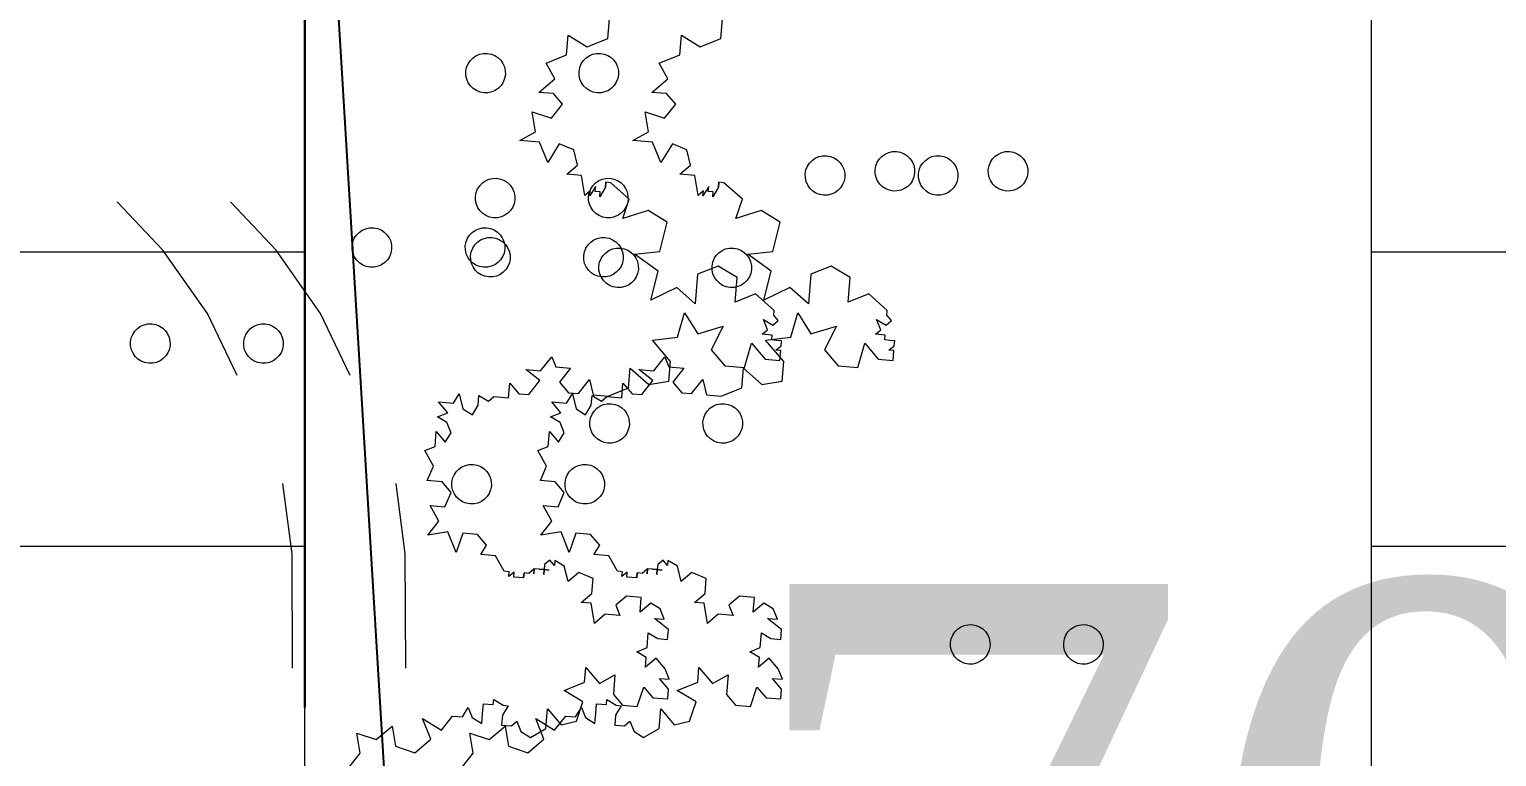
# Model space of a CAD drawing. Header units: metres. Extents: x 0 to 4415, y 1197 to 2590.
# Drawn here: x 1903.82 to 1904.413, y 1312.603 to 1312.897 of the extents above; entities that cross this region are included whole.
import ezdxf

# ---------------------------------------------------------------- set-up
doc = ezdxf.new("R2010")
doc.units = ezdxf.units.M
doc.linetypes.add('CACHE2', pattern=[4.7625, 3.175, -1.5875])
doc.linetypes.add('CONTINU', pattern=[0])
doc.layers.get('DEFPOINTS').update_dxf_attribs({"lineweight": 5})
for name, color, linetype, lineweight in [('00-cote', 7, 'CONTINU', 20), ('caché', 20, 'CACHE2', 13), ('gris', 251, 'Continuous', 9), ('vue', 7, 'Continuous', 5)]:
    doc.layers.add(name, color=color, linetype=linetype, lineweight=lineweight)
doc.layers.add('veg', color=7, linetype='Continuous', lineweight=9, true_color=0x61c200)
doc.styles.add('WALIDcotat', font='times.ttf')
doc.dimstyles.new('walid 100', dxfattribs={"dimscale": 0, "dimtxt": 0.25, "dimasz": 0.1, "dimexe": 1.25, "dimexo": 0.625, "dimgap": 0.02, "dimtad": 1, "dimdec": 0, "dimlfac": 100, "dimrnd": 5, "dimtxsty": 'WALIDcotat', "dimblk": 'COTE', "dimcen": 2.5, "dimse1": 1, "dimse2": 1, "dimclrd": 256, "dimclrt": 256, "dimadec": 0, "dimazin": 0, "dimtfac": 1, "dimtdec": 0, "dimtix": 1, "dimtmove": 2, "dimatfit": 3, "dimldrblk": 'COTE', "dimfxl": 1.25, "dimarcsym": 0})
pattern_1 = [(360, (545.79096, 18.24039), (3e-17, 0.1190625), []), (90, (545.79096, 18.2404), (-0.47625, 1e-16), [])]

# ---------------------------------------------------------------- blocks, each defined once
blk = doc.blocks.new('Plantes')
for p, q in [((0.8982, 0.0001), (0.8715, -0.0222)), ((0.9301, -0.011), (0.8982, 0.0001)), ((1.0073, 0.0233), (0.9888, 0.0002)), ((0.9888, 0.0002), (0.994, -0.0332)), ((0.7066, -0.024), (0.6806, -0.0382)), ((0.7222, -0.0336), (0.7066, -0.024)), ((0.8715, -0.0222), (0.8849, -0.0564)), ((0.9354, -0.0444), (0.9301, -0.011)), ((0.9621, -0.0221), (0.9354, -0.0444)), ((0.994, -0.0332), (0.9621, -0.0221)), ((0.6554, -0.0441), (0.6302, -0.0501)), ((0.6777, -0.0708), (0.6554, -0.0441)), ((0.6806, -0.0382), (0.6777, -0.0708)), ((0.7289, -0.0507), (0.7222, -0.0336)), ((0.7378, -0.0433), (0.7289, -0.0507)), ((0.7542, -0.0447), (0.7378, -0.0433)), ((0.7527, -0.0611), (0.7542, -0.0447)), ((0.7869, -0.0476), (0.7854, -0.064)), ((0.8025, -0.0573), (0.7869, -0.0476)), ((0.8537, -0.0371), (0.8351, -0.0602)), ((0.8849, -0.0564), (0.8537, -0.0371)), ((0.6302, -0.0501), (0.6191, -0.0821)), ((0.7431, -0.0767), (0.7527, -0.0611)), ((0.7854, -0.064), (0.7839, -0.0803)), ((0.8092, -0.0743), (0.8025, -0.0573)), ((0.8188, -0.0587), (0.8092, -0.0743)), ((0.8351, -0.0602), (0.8188, -0.0587)), ((0.4787, -0.086), (0.4772, -0.1024)), ((0.5032, -0.0882), (0.4787, -0.086)), ((0.5181, -0.106), (0.5032, -0.0882)), ((0.5292, -0.0741), (0.5181, -0.106)), ((0.5537, -0.0762), (0.5292, -0.0741)), ((0.5686, -0.094), (0.5537, -0.0762)), ((0.5657, -0.1267), (0.5686, -0.094)), ((0.6191, -0.0821), (0.6503, -0.1013)), ((0.7513, -0.0774), (0.7431, -0.0767)), ((0.7669, -0.087), (0.7513, -0.0774)), ((0.7676, -0.0789), (0.7669, -0.087)), ((0.7839, -0.0803), (0.7676, -0.0789)), ((0.4758, -0.1187), (0.4825, -0.1358)), ((0.4921, -0.1202), (0.4758, -0.1187)), ((0.4772, -0.1024), (0.4921, -0.1202)), ((0.5916, -0.1126), (0.5657, -0.1267)), ((0.614, -0.1393), (0.5916, -0.1126)), ((0.6161, -0.1148), (0.614, -0.1393)), ((0.6503, -0.1013), (0.6161, -0.1148)), ((0.4825, -0.1358), (0.4974, -0.1536)), ((0.4974, -0.1536), (0.5152, -0.1387)), ((0.5152, -0.1387), (0.5137, -0.155)), ((0.5293, -0.1647), (0.5123, -0.1714)), ((0.5137, -0.155), (0.5293, -0.1647)), ((0.4781, -0.1848), (0.4767, -0.2011)), ((0.4945, -0.1863), (0.4781, -0.1848)), ((0.5101, -0.1959), (0.4945, -0.1863)), ((0.5123, -0.1714), (0.5101, -0.1959)), ((0.4767, -0.2011), (0.4997, -0.2197)), ((0.4834, -0.2182), (0.4901, -0.2353)), ((0.4997, -0.2197), (0.4834, -0.2182)), ((0.5814, -0.227), (0.5992, -0.2121)), ((0.5992, -0.2121), (0.6045, -0.2455)), ((0.4901, -0.2353), (0.5057, -0.2449)), ((0.5057, -0.2449), (0.5235, -0.23)), ((0.5235, -0.23), (0.5213, -0.2545)), ((0.5458, -0.2567), (0.5636, -0.2418)), ((0.5569, -0.2248), (0.5814, -0.227)), ((0.5636, -0.2418), (0.5569, -0.2248)), ((0.5213, -0.2545), (0.5458, -0.2567)), ((0.603, -0.2618), (0.6008, -0.2863)), ((0.6208, -0.2469), (0.603, -0.2618)), ((0.6045, -0.2455), (0.6208, -0.2469)), ((0.6008, -0.2863), (0.6246, -0.2967)), ((0.6246, -0.2967), (0.6424, -0.2818)), ((0.6424, -0.2818), (0.6484, -0.3071)), ((0.7152, -0.2965), (0.716, -0.2884)), ((0.716, -0.2884), (0.7152, -0.2965)), ((0.7152, -0.2965), (0.716, -0.2884)), ((0.716, -0.2884), (0.7241, -0.2891)), ((0.716, -0.2884), (0.716, -0.2884)), ((0.7241, -0.2891), (0.7323, -0.2898)), ((0.7323, -0.2898), (0.7316, -0.298)), ((0.7316, -0.298), (0.7405, -0.2906)), ((0.7323, -0.2898), (0.7323, -0.2898)), ((0.7323, -0.2898), (0.7323, -0.2898)), ((0.7323, -0.2898), (0.7323, -0.2898)), ((0.7405, -0.2906), (0.7397, -0.2987)), ((0.6484, -0.3071), (0.664, -0.3167)), ((0.664, -0.3167), (0.6647, -0.3085)), ((0.6647, -0.3085), (0.6722, -0.3174)), ((0.6722, -0.3174), (0.6811, -0.31)), ((0.6736, -0.3011), (0.6818, -0.3018)), ((0.6818, -0.3018), (0.6736, -0.3011)), ((0.6811, -0.31), (0.6818, -0.3018)), ((0.6825, -0.2936), (0.6818, -0.3018)), ((0.6818, -0.3018), (0.6825, -0.2936)), ((0.6818, -0.3018), (0.69, -0.3025)), ((0.69, -0.3025), (0.6818, -0.3018)), ((0.6818, -0.3018), (0.69, -0.3025)), ((0.69, -0.3025), (0.6982, -0.3033)), ((0.6989, -0.2951), (0.6982, -0.3033)), ((0.6982, -0.3033), (0.6989, -0.2951)), ((0.6982, -0.3033), (0.7071, -0.2958)), ((0.7071, -0.2958), (0.7152, -0.2965)), ((0.7152, -0.2965), (0.7152, -0.2965)), ((0.7316, -0.298), (0.7316, -0.298)), ((0.7397, -0.2987), (0.7479, -0.2995)), ((0.7479, -0.2995), (0.7621, -0.3254)), ((0.664, -0.3167), (0.664, -0.3167)), ((0.7621, -0.3254), (0.7866, -0.3276)), ((0.7866, -0.3276), (0.7769, -0.3432)), ((0.8163, -0.3632), (0.8274, -0.3313)), ((0.8274, -0.3313), (0.8408, -0.3654)), ((0.7769, -0.3432), (0.7918, -0.361)), ((0.7918, -0.361), (0.8163, -0.3632)), ((0.8408, -0.3654), (0.8743, -0.3602)), ((0.8743, -0.3602), (0.8557, -0.3832)), ((0.8557, -0.3832), (0.8699, -0.4092)), ((0.8454, -0.407), (0.835, -0.4308)), ((0.8699, -0.4092), (0.8454, -0.407)), ((0.835, -0.4308), (0.8499, -0.4486)), ((0.8499, -0.4486), (0.8744, -0.4508)), ((0.8744, -0.4508), (0.864, -0.4745)), ((0.864, -0.4745), (0.8782, -0.5005)), ((0.8611, -0.5072), (0.8589, -0.5317)), ((0.8782, -0.5005), (0.8611, -0.5072)), ((0.8441, -0.5139), (0.8344, -0.5296)), ((0.8344, -0.5296), (0.8411, -0.5466)), ((0.8589, -0.5317), (0.8441, -0.5139)), ((0.8568, -0.5563), (0.8397, -0.563)), ((0.8411, -0.5466), (0.8568, -0.5563)), ((0.7721, -0.5816), (0.7632, -0.5891)), ((0.7877, -0.5913), (0.7721, -0.5816)), ((0.7892, -0.5749), (0.7877, -0.5913)), ((0.7988, -0.5593), (0.7892, -0.5749)), ((0.8144, -0.569), (0.7988, -0.5593)), ((0.8204, -0.5942), (0.8144, -0.569)), ((0.8301, -0.5786), (0.8204, -0.5942)), ((0.8546, -0.5808), (0.8301, -0.5786)), ((0.8397, -0.563), (0.8546, -0.5808)), ((0.5063, -0.6073), (0.4729, -0.6126)), ((0.5368, -0.6348), (0.5063, -0.6073)), ((0.5397, -0.6021), (0.5368, -0.6348)), ((0.5738, -0.5887), (0.5397, -0.6021)), ((0.5984, -0.5908), (0.5738, -0.5887)), ((0.6043, -0.6161), (0.5984, -0.5908)), ((0.6229, -0.593), (0.6043, -0.6161)), ((0.6392, -0.5945), (0.6229, -0.593)), ((0.6541, -0.6123), (0.6392, -0.5945)), ((0.7053, -0.5922), (0.6868, -0.6152)), ((0.7216, -0.5936), (0.7053, -0.5922)), ((0.7365, -0.6114), (0.7216, -0.5936)), ((0.7387, -0.5869), (0.7365, -0.6114)), ((0.7632, -0.5891), (0.7387, -0.5869)), ((0.4729, -0.6126), (0.47, -0.6453)), ((0.6356, -0.6353), (0.6541, -0.6123)), ((0.6853, -0.6315), (0.6668, -0.6546)), ((0.7098, -0.6337), (0.6853, -0.6315)), ((0.6868, -0.6152), (0.7098, -0.6337)), ((0.2888, -0.6456), (0.2873, -0.6619)), ((0.3133, -0.6478), (0.2888, -0.6456)), ((0.3356, -0.6745), (0.3133, -0.6478)), ((0.3474, -0.6343), (0.3356, -0.6745)), ((0.3801, -0.6372), (0.3474, -0.6343)), ((0.4024, -0.6639), (0.3801, -0.6372)), ((0.47, -0.6453), (0.4997, -0.6809)), ((0.6601, -0.6375), (0.6356, -0.6353)), ((0.6668, -0.6546), (0.6601, -0.6375)), ((0.2866, -0.6701), (0.2858, -0.6782)), ((0.2858, -0.6782), (0.294, -0.679)), ((0.2955, -0.6626), (0.2866, -0.6701)), ((0.2873, -0.6619), (0.2955, -0.6626)), ((0.294, -0.679), (0.3022, -0.6797)), ((0.3022, -0.6797), (0.3014, -0.6879)), ((0.3824, -0.7033), (0.4024, -0.6639)), ((0.3, -0.7042), (0.2911, -0.7117)), ((0.3156, -0.7138), (0.3, -0.7042)), ((0.3014, -0.6879), (0.3178, -0.6893)), ((0.3178, -0.6893), (0.3089, -0.6968)), ((0.3089, -0.6968), (0.3156, -0.7138)), ((0.4247, -0.6906), (0.3824, -0.7033)), ((0.4463, -0.7255), (0.4247, -0.6906)), ((0.4581, -0.6854), (0.4463, -0.7255)), ((0.4997, -0.6809), (0.4581, -0.6854)), ((0.2911, -0.7117), (0.2985, -0.7206)), ((0.2911, -0.7117), (0.2911, -0.7117)), ((0.2985, -0.7206), (0.2978, -0.7287)), ((0.2978, -0.7287), (0.3283, -0.7562)), ((0.2978, -0.7287), (0.2978, -0.7287)), ((0.3283, -0.7562), (0.3624, -0.7427)), ((0.3624, -0.7427), (0.3588, -0.7836)), ((0.4242, -0.7894), (0.4285, -0.7404)), ((0.4285, -0.7404), (0.459, -0.7678)), ((0.459, -0.7678), (0.5021, -0.747)), ((0.5021, -0.747), (0.4895, -0.7953)), ((0.3588, -0.7836), (0.39, -0.8028)), ((0.39, -0.8028), (0.4242, -0.7894)), ((0.4895, -0.7953), (0.5282, -0.8234)), ((0.5282, -0.8234), (0.4866, -0.8279)), ((0.4866, -0.8279), (0.4741, -0.8762)), ((0.4741, -0.8762), (0.5053, -0.8955)), ((0.5053, -0.8955), (0.5476, -0.8828)), ((0.5476, -0.8828), (0.5365, -0.9147)), ((0.5365, -0.9147), (0.567, -0.9422)), ((0.5759, -0.9347), (0.5855, -0.9191)), ((0.5855, -0.9191), (0.5848, -0.9273)), ((0.5922, -0.9362), (0.6019, -0.9206)), ((0.6019, -0.9206), (0.6011, -0.9288)), ((0.6011, -0.9288), (0.61, -0.9213)), ((0.61, -0.9213), (0.6153, -0.9547)), ((0.567, -0.9422), (0.5752, -0.9429)), ((0.5752, -0.9429), (0.5759, -0.9347)), ((0.5759, -0.9347), (0.5752, -0.9429)), ((0.5752, -0.9429), (0.5759, -0.9347)), ((0.5759, -0.9347), (0.5759, -0.9347)), ((0.5759, -0.9347), (0.5759, -0.9347)), ((0.5759, -0.9347), (0.5759, -0.9347)), ((0.5848, -0.9273), (0.593, -0.928)), ((0.593, -0.928), (0.5922, -0.9362)), ((0.5922, -0.9362), (0.5922, -0.9362)), ((0.5922, -0.9362), (0.5922, -0.9362)), ((0.6153, -0.9547), (0.6398, -0.9569)), ((0.6398, -0.9569), (0.622, -0.9718)), ((0.622, -0.9718), (0.628, -0.997)), ((0.6518, -1.0074), (0.671, -0.9762)), ((0.671, -0.9762), (0.6845, -1.0103)), ((0.628, -0.997), (0.6518, -1.0074)), ((0.6845, -1.0103), (0.7171, -1.0132)), ((0.7171, -1.0132), (0.6912, -1.0274)), ((0.6912, -1.0274), (0.6964, -1.0608)), ((0.6645, -1.0497), (0.6459, -1.0728)), ((0.6964, -1.0608), (0.6645, -1.0497)), ((0.6459, -1.0728), (0.6608, -1.0906)), ((0.6853, -1.0927), (0.6586, -1.1151)), ((0.6608, -1.0906), (0.6853, -1.0927)), ((0.6586, -1.1151), (0.6728, -1.141)), ((0.6728, -1.141), (0.6386, -1.1545)), ((0.6386, -1.1545), (0.6357, -1.1871)), ((0.5704, -1.1813), (0.5674, -1.214)), ((0.6045, -1.1679), (0.5704, -1.1813)), ((0.6357, -1.1871), (0.6045, -1.1679))]:
    blk.add_line(p, q)
at = {"color": 72}
for p, q in [((1.0997, -0.1414), (1.0992, -0.3308)), ((1.0992, -0.3308), (1.1135, -0.4474)), ((1.1881, -0.627), (1.2365, -0.7302)), ((1.2365, -0.7302), (1.3095, -0.8355)), ((1.3095, -0.8355), (1.3846, -0.9163))]:
    blk.add_line(p, q, dxfattribs=at)
at = {"color": 50}
for centre in [(-0.0232, -0.173), (0.8009, -0.4442), (1.3315, -0.681), (0.7673, -0.8201), (0.9634, -0.8376), (0.7586, -0.9181), (0.0962, -0.9578), (0.212, -0.9517)]:
    blk.add_ellipse(centre, major_axis=(0.0232, 0.0232), ratio=1, start_param=2.267169, end_param=8.550354, dxfattribs=at)
at = {"color": 10}
for centre in [(0.5717, -0.5433), (0.5549, -0.8011), (0.773, -1.1253)]:
    blk.add_ellipse(centre, major_axis=(0.0232, 0.0232), ratio=1, start_param=2.267169, end_param=8.550354, dxfattribs=at)
blk = doc.blocks.new('COTE')
at = {"ltscale": 0.05}
h = blk.add_hatch(color=256, dxfattribs=at)
edge = h.paths.add_edge_path()
edge.add_arc((0, 0), 0.25, 0, 360)
for p, q in [((0, -1), (0, 1)), ((1, 0), (-1, 0))]:
    blk.add_line(p, q)
blk.add_circle((0, 0), 0.25)
blk = doc.blocks.new('*D272')
at = {"layer": '00-cote', "lineweight": -2, "ltscale": 0.1, "transparency": 16777216}
blk.add_line((1903.93722, 1313.02514), (1904.16767, 1309.22443), dxfattribs=at)
at = {"layer": 'DEFPOINTS', "color": 0, "ltscale": 0.1, "transparency": 16777216}
for p in [(1903.93117, 1313.12496), (1904.17372, 1309.12462), (1904.17372, 1309.12462)]:
    blk.add_point(p, dxfattribs=at)
at = {"layer": '00-cote', "lineweight": -2, "ltscale": 0.1, "transparency": 16777216, "xscale": 0.1, "yscale": 0.1, "zscale": 0.1}
for p, rotation in [((1903.93117, 1313.12496), 93.46966074430999), ((1904.17372, 1309.12462), 273.46966074431)]:
    blk.add_blockref('COTE', p, dxfattribs=dict(at, rotation=rotation))
at = {"layer": '00-cote', "ltscale": 0.1, "transparency": 16777216, "insert": (1904.19934, 1311.13369), "char_height": 0.25, "attachment_point": 5, "rotation": 273.46966, "style": 'WALIDcotat'}
blk.add_mtext('400', dxfattribs=at)
blk = doc.blocks.new('*D302')
at = {"layer": '00-cote', "lineweight": -2, "ltscale": 0.1, "transparency": 16777216}
blk.add_line((1902.12293, 1312.39839), (1903.83117, 1312.39839), dxfattribs=at)
at = {"layer": 'DEFPOINTS', "color": 0, "ltscale": 0.1, "transparency": 16777216}
for p in [(1902.02293, 1313.47496), (1903.93117, 1313.41661), (1903.93117, 1312.39839)]:
    blk.add_point(p, dxfattribs=at)
at = {"layer": '00-cote', "lineweight": -2, "ltscale": 0.1, "transparency": 16777216, "xscale": 0.1, "yscale": 0.1, "zscale": 0.1}
for p, rotation in [((1902.02293, 1312.39839), 179.9999997985113), ((1903.93117, 1312.39839), 359.9999997985113)]:
    blk.add_blockref('COTE', p, dxfattribs=dict(at, rotation=rotation))
at = {"layer": '00-cote', "ltscale": 0.1, "transparency": 16777216, "insert": (1902.97705, 1312.54591), "char_height": 0.25, "attachment_point": 5, "rotation": 360, "style": 'WALIDcotat'}
blk.add_mtext('190', dxfattribs=at)
blk = doc.blocks.new('*D303')
at = {"layer": '00-cote', "lineweight": -2, "ltscale": 0.1, "transparency": 16777216}
blk.add_line((1904.03117, 1312.39839), (1904.55075, 1312.39839), dxfattribs=at)
at = {"layer": 'DEFPOINTS', "color": 0, "ltscale": 0.1, "transparency": 16777216}
for p in [(1904.65075, 1313.76661), (1903.93117, 1313.41661), (1904.65075, 1312.39839)]:
    blk.add_point(p, dxfattribs=at)
at = {"layer": '00-cote', "lineweight": -2, "ltscale": 0.1, "transparency": 16777216, "xscale": 0.1, "yscale": 0.1, "zscale": 0.1}
for p, rotation in [((1903.93117, 1312.39839), 179.9999997985113), ((1904.65075, 1312.39839), 359.9999997985113)]:
    blk.add_blockref('COTE', p, dxfattribs=dict(at, rotation=rotation))
at = {"layer": '00-cote', "ltscale": 0.1, "transparency": 16777216, "insert": (1904.29096, 1312.54591), "char_height": 0.25, "attachment_point": 5, "rotation": 360, "style": 'WALIDcotat'}
blk.add_mtext('70', dxfattribs=at)
blk = doc.blocks.new('*D319')
at = {"layer": '00-cote', "lineweight": -2, "ltscale": 0.1, "transparency": 16777216}
blk.add_line((1897.28173, 1311.31981), (1903.83117, 1311.31981), dxfattribs=at)
at = {"layer": 'DEFPOINTS', "color": 0, "ltscale": 0.1, "transparency": 16777216}
for p in [(1897.18173, 1313.12496), (1903.93117, 1313.12496), (1903.93117, 1311.31981)]:
    blk.add_point(p, dxfattribs=at)
at = {"layer": '00-cote', "lineweight": -2, "ltscale": 0.1, "transparency": 16777216, "xscale": 0.1, "yscale": 0.1, "zscale": 0.1, "rotation": 180}
blk.add_blockref('COTE', (1897.18173, 1311.31981), dxfattribs=at)
at = {"layer": '00-cote', "lineweight": -2, "ltscale": 0.1, "transparency": 16777216, "xscale": 0.1, "yscale": 0.1, "zscale": 0.1}
blk.add_blockref('COTE', (1903.93117, 1311.31981), dxfattribs=at)
at = {"layer": '00-cote', "ltscale": 0.1, "transparency": 16777216, "insert": (1900.55645, 1311.46733), "char_height": 0.25, "attachment_point": 5, "style": 'WALIDcotat'}
blk.add_mtext('675', dxfattribs=at)
blk = doc.blocks.new('*D320')
at = {"layer": '00-cote', "lineweight": -2, "ltscale": 0.1, "transparency": 16777216}
blk.add_line((1904.03117, 1311.31981), (1908.01234, 1311.31981), dxfattribs=at)
at = {"layer": 'DEFPOINTS', "color": 0, "ltscale": 0.1, "transparency": 16777216}
for p in [(1908.11234, 1313.41661), (1903.93117, 1313.12496), (1908.11234, 1311.31981)]:
    blk.add_point(p, dxfattribs=at)
at = {"layer": '00-cote', "lineweight": -2, "ltscale": 0.1, "transparency": 16777216, "xscale": 0.1, "yscale": 0.1, "zscale": 0.1, "rotation": 180}
blk.add_blockref('COTE', (1903.93117, 1311.31981), dxfattribs=at)
at = {"layer": '00-cote', "lineweight": -2, "ltscale": 0.1, "transparency": 16777216, "xscale": 0.1, "yscale": 0.1, "zscale": 0.1}
blk.add_blockref('COTE', (1908.11234, 1311.31981), dxfattribs=at)
at = {"layer": '00-cote', "ltscale": 0.1, "transparency": 16777216, "insert": (1906.02176, 1311.46697), "char_height": 0.25, "attachment_point": 5, "style": 'WALIDcotat'}
blk.add_mtext('420', dxfattribs=at)

msp = doc.modelspace()

# ---------------------------------------------------------------- hatches: boundary and pattern name
at = {"layer": 'gris'}
h = msp.add_hatch(dxfattribs=at)
h.set_pattern_fill('GRATE', color=256, scale=0.15)
h.set_pattern_definition(pattern_1)
h.paths.add_polyline_path([(1910.41234, 1329.25716), (1896.41234, 1329.25716), (1896.41234, 1314.43403), (1896.41234, 1312.10545), (1901.31875, 1312.10545), (1901.41875, 1312.10545), (1903.93117, 1312.10545), (1903.93117, 1313.41661), (1903.93117, 1313.12496), (1902.08293, 1313.12496), (1902.08293, 1313.10496), (1899.98293, 1313.10496), (1897.18173, 1313.12496), (1897.18173, 1313.32496), (1897.74703, 1313.3248), (1897.74703, 1317.35985), (1897.17942, 1317.35985), (1897.17942, 1317.70985), (1897.17942, 1318.60851), (1897.29234, 1318.60851), (1897.29234, 1320.05051), (1897.31212, 1322.56801), (1897.29234, 1322.56801), (1897.29234, 1324.03801), (1897.31234, 1326.00716), (1905.86411, 1326.00716), (1907.30611, 1326.02726), (1907.26411, 1326.02726), (1907.26411, 1326.00726), (1907.7141, 1326.00703), (1908.19243, 1326.00704), (1908.19243, 1326.02715), (1909.83238, 1326.02715), (1910.41234, 1326.02558)])
h = msp.add_hatch(dxfattribs=at)
h.set_pattern_fill('GRATE', color=256, scale=0.15)
h.set_pattern_definition(pattern_1)
h.paths.add_polyline_path([(1913.86236, 1314.33626), (1911.71234, 1314.33399), (1911.71234, 1314.23399), (1910.72909, 1314.23399), (1910.72909, 1314.21399), (1908.62909, 1314.21399), (1908.62909, 1314.23399), (1908.11234, 1314.23399), (1908.11234, 1312.91661), (1906.60913, 1312.91661), (1906.60913, 1312.89661), (1905.13913, 1312.89661), (1905.13913, 1312.91661), (1904.36234, 1312.91661), (1904.36234, 1312.11668), (1913.86234, 1312.09421)])

# ---------------------------------------------------------------- linework, layer by layer
at = {"layer": 'caché', "lineweight": 30, "ltscale": 0.1}
msp.add_lwpolyline([(1919.56148, 1313.03024), (1906.76234, 1313.03024), (1906.76234, 1313.41661), (1903.93117, 1313.41661), (1903.93117, 1312.07247), (1898.22942, 1312.07247), (1898.22942, 1313.27496), (1897.72942, 1313.27496), (1897.72942, 1313.12496), (1897.17942, 1313.12496), (1897.17942, 1321.50984), (1897.31004, 1321.50984), (1897.31004, 1326.00706), (1925.26524, 1326.00716)], dxfattribs=at)
at = {"layer": 'vue'}
msp.add_line((1904.36234, 1313.41661), (1904.36234, 1309.3865), dxfattribs=at)
msp.add_lwpolyline([(1903.93117, 1313.41661), (1904.36234, 1313.41661), (1904.36234, 1309.3865), (1903.93117, 1309.3865)], close=True, dxfattribs=at)

# ---------------------------------------------------------------- block references
at = {"layer": 'veg', "ltscale": 0.1, "xscale": 0.2441011966847084, "yscale": 0.2441011966847084, "zscale": 0.2441011966847084, "rotation": 180.4021974327811}
for p in [(1904.19482, 1312.60615), (1904.19482, 1312.60615), (1904.24057, 1312.60615)]:
    msp.add_blockref('Plantes', p, dxfattribs=at)

# ---------------------------------------------------------------- dimensions: what is measured, and where the dimension line sits
at = {"layer": '00-cote', "ltscale": 0.1}
for base, p1, p2, picture, middle in [((1904.65075, 1312.39839), (1903.93117, 1313.41661), (1904.65075, 1313.76661), '*D303', (1904.29096, 1312.54591)), ((1903.93117, 1312.39839), (1902.02293, 1313.47496), (1903.93117, 1313.41661), '*D302', (1902.97705, 1312.54591)), ((1908.11234, 1311.31981), (1903.93117, 1313.12496), (1908.11234, 1313.41661), '*D320', (1906.02176, 1311.46697))]:
    dim = msp.add_linear_dim(base=base, p1=p1, p2=p2, angle=180, dimstyle='walid 100', override={"dimscale": 1, "dimfxl": 0}, dxfattribs=at)
    dim.commit()
    dim.dimension.update_dxf_attribs({"geometry": picture, "text_midpoint": middle})
for p1, p2, distance, picture, middle in [((1903.93117, 1313.12496), (1904.17372, 1309.12462), 0, '*D272', (1904.19934, 1311.13369)), ((1897.18173, 1313.12496), (1903.93117, 1313.12496), -1.80515, '*D319', (1900.55645, 1311.46733))]:
    dim = msp.add_aligned_dim(p1=p1, p2=p2, distance=distance, dimstyle='walid 100', override={"dimscale": 1, "dimfxl": 0}, dxfattribs=at)
    dim.commit()
    dim.dimension.update_dxf_attribs({"geometry": picture, "text_midpoint": middle})

doc.saveas('drawing.dxf')
